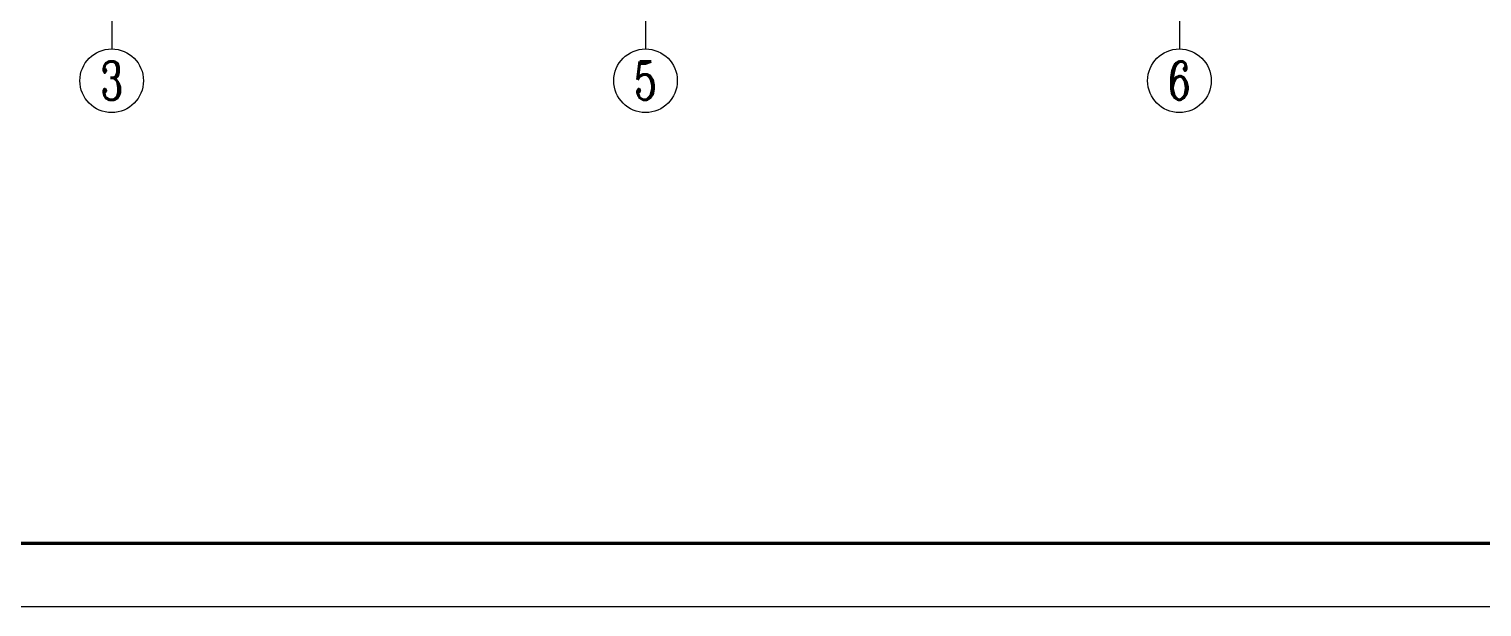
# Model space of a CAD drawing. Extents: x 428750 to 517850, y -31607 to 62245.
# Drawn here: x 448520 to 471380, y -31607 to -22519 of the extents above; entities that cross this region are included whole.
import ezdxf
from ezdxf.enums import TextEntityAlignment as Align

# ---------------------------------------------------------------- set-up
doc = ezdxf.new("R2010")
doc.units = 0
doc.header["$LTSCALE"] = 15
doc.layers.add('BORDER', color=7, linetype='Continuous')
doc.layers.add('图层5', color=86, linetype='Continuous')
doc.styles.add('TSSD_Axis', font='Complex.shx', dxfattribs={"width": 0.7, "bigfont": 'hztxt.shx'})

msp = doc.modelspace()

# ---------------------------------------------------------------- linework, layer by layer
at = {"layer": 'BORDER', "elevation": 283.476}
msp.add_lwpolyline([(428750, -31606.666), (428750, 10393.334), (517850, 10393.334), (517850, -31606.666)], close=True, dxfattribs=at)
at = {"layer": 'BORDER', "const_width": 50, "elevation": 283.476}
msp.add_lwpolyline([(431250, -30606.666), (431250, 9393.334), (516850, 9393.334), (516850, -30606.666)], close=True, dxfattribs=at)
at = {"layer": '图层5'}
for p, q in [((449820, -20860.569, 283.476), (449820, -22830.907, 283.476)), ((458220, -20860.569, 283.476), (458220, -22830.907, 283.476)), ((466620, -20860.569, 283.476), (466620, -22830.907, 283.476))]:
    msp.add_line(p, q, dxfattribs=at)
at = {"layer": '图层5', "color": 0, "linetype": 'ByBlock', "lineweight": -2}
for centre in [(449820, -23330.907, 283.476), (458220, -23330.907, 283.476), (466620, -23330.907, 283.476)]:
    msp.add_circle(centre, 500, dxfattribs=at)

# ---------------------------------------------------------------- texts
at = {"layer": '图层5', "color": 0, "linetype": 'ByBlock', "lineweight": -2, "style": 'TSSD_Axis', "width": 0.7}
for tag, p in [('3', (449820, -23330.907, 283.476)), ('5', (458220, -23330.907, 283.476)), ('6', (466620, -23330.907, 283.476))]:
    msp.add_attdef(tag, text='A', height=600, dxfattribs=at).set_placement(p, align=Align.MIDDLE_CENTER)

doc.saveas('drawing.dxf')
